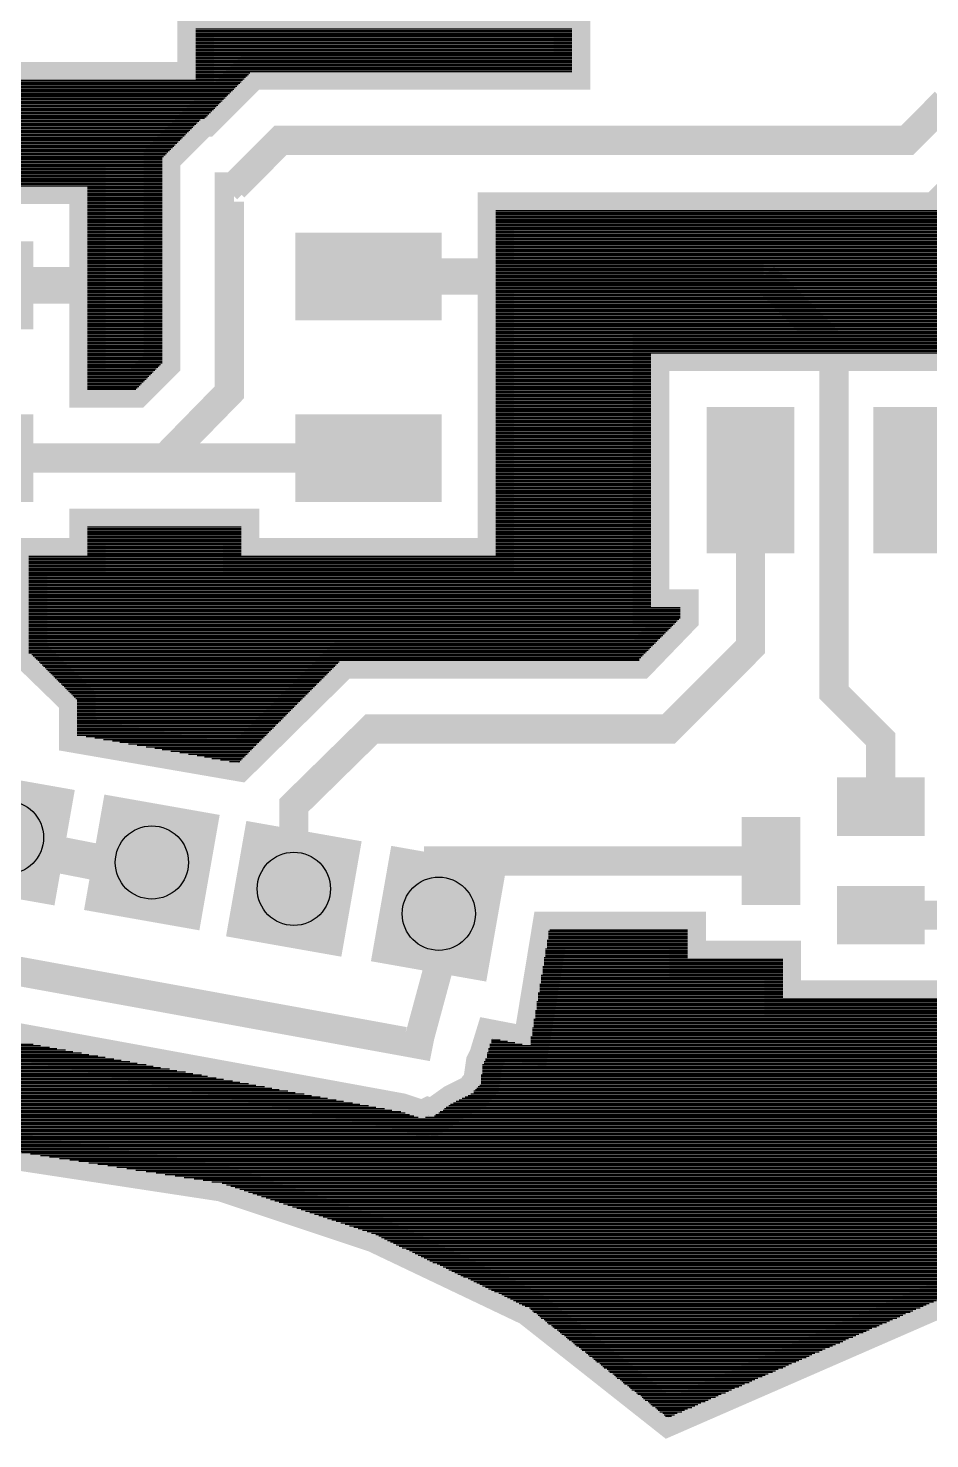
# Model space of a CAD drawing. Extents: x -0.98 to 0.98, y -0.97 to 0.97.
# Drawn here: x -0.12 to 0.495, y -0.971 to -0.009 of the extents above; entities that cross this region are included whole.
import ezdxf

# ---------------------------------------------------------------- set-up
doc = ezdxf.new("R2010")
doc.units = 0
doc.layers.get('0').update_dxf_attribs({"linetype": 'CONTINUOUS'})

# ---------------------------------------------------------------- blocks, each defined once
blk = doc.blocks.new('RPAD')
blk.add_trace([(-0.5, -0.5), (-0.5, 0.5), (0.5, -0.5), (0.5, 0.5)])

msp = doc.modelspace()

# ---------------------------------------------------------------- linework, layer by layer
for points, const_width in [([(-0.152, -0.772), (0.012, -0.797), (0.117, -0.832), (0.222, -0.882), (0.317, -0.957), (0.512, -0.872), (0.657, -0.772), (0.757, -0.677), (0.857, -0.552), (0.932, -0.407), (0.962, -0.327), (0.967, 0.372), (0.907, 0.507), (0.842, 0.622), (0.772, 0.712), (0.672, 0.802), (0.592, 0.867), (0.497, 0.927), (0.422, 0.957), (0.332, 0.882), (0.222, 0.792), (0.092, 0.717), (-0.052, 0.652), (-0.192, 0.602)], 0.025), ([(0.967, 0.372), (0.967, -0.326), (0.945, -0.382), (0.921, -0.436), (0.894, -0.488), (0.864, -0.539), (0.832, -0.587), (0.797, -0.633), (0.76, -0.676), (0.72, -0.717), (0.678, -0.756), (0.633, -0.793), (0.586, -0.826), (0.537, -0.858), (0.486, -0.886), (0.433, -0.912), (0.379, -0.935), (0.322, -0.955)], 0.008), ([(-0.254, -0.116), (-0.08, -0.116), (-0.08, -0.255), (-0.047, -0.255), (-0.029, -0.237), (-0.029, -0.097), (-0.002, -0.07), (0, -0.07), (0.032, -0.038), (0.251, -0.038), (0.251, 0), (-0.006, 0), (-0.006, -0.044), (-0.138, -0.044)], 0.025), ([(0.506, -0.059), (0.48, -0.085), (0.052, -0.085), (0.02, -0.117)], 0.02), ([(0.553, -0.079), (0.5, -0.133), (0.199, -0.133), (0.199, -0.369), (0.025, -0.369), (0.025, -0.349), (-0.08, -0.349), (-0.08, -0.369), (-0.12, -0.369), (-0.12, -0.435), (-0.087, -0.467), (-0.087, -0.491), (0.023, -0.51), (0.094, -0.44), (0.297, -0.44), (0.325, -0.411), (0.325, -0.404), (0.305, -0.404), (0.305, -0.23), (0.554, -0.23)], 0.025), ([(0.017, -0.12), (0.017, -0.117), (0.02, -0.117)], 0.02), ([(0.017, -0.12), (0.017, -0.172)], 0.02), ([(0.017, -0.12), (0.02, -0.117)], 0.015), ([(0.017, -0.172), (0.017, -0.237)], 0.02), ([(-0.08, -0.184), (-0.167, -0.184)], 0.025), ([(0.199, -0.178), (0.112, -0.178)], 0.025), ([(0.382, -0.178), (0.342, -0.178), (0.342, -0.178), (0.112, -0.178), (0.112, -0.178)], 0.02), ([(0.43, -0.249), (0.43, -0.226), (0.382, -0.178)], 0.02), ([(0.017, -0.242), (0.017, -0.237)], 0.02), ([(0.017, -0.242), (0.017, -0.257), (-0.027, -0.302)], 0.02), ([(0.43, -0.249), (0.43, -0.462), (0.462, -0.494), (0.462, -0.54)], 0.02), ([(-0.167, -0.302), (-0.027, -0.302)], 0.02), ([(0.112, -0.302), (0.077, -0.302), (-0.027, -0.302)], 0.02), ([(0.061, -0.596), (0.061, -0.539), (0.114, -0.487), (0.317, -0.487), (0.373, -0.431), (0.373, -0.317)], 0.02), ([(0.487, -0.317), (0.556, -0.317), (0.598, -0.359), (0.598, -0.556), (0.543, -0.611), (0.543, -0.614), (0.462, -0.614), (0.462, -0.614)], 0.02), ([(-0.135, -0.561), (-0.129, -0.567), (-0.052, -0.582), (-0.04, -0.576), (-0.036, -0.578)], 0.025), ([(-0.036, -0.578), (-0.036, -0.578)], 0.02), ([(0.16, -0.613), (0.16, -0.613), (0.16, -0.613), (0.17, -0.613), (0.17, -0.613), (0.16, -0.613), (0.16, -0.613), (0.16, -0.577), (0.387, -0.577)], 0.02), ([(-0.277, -0.625), (0.146, -0.702), (0.147, -0.697), (0.16, -0.649), (0.16, -0.613)], 0.02), ([(0.529, -0.671), (0.395, -0.671), (0.395, -0.644), (0.33, -0.644), (0.33, -0.624), (0.236, -0.624), (0.223, -0.703), (0.197, -0.698), (0.193, -0.711), (0.191, -0.715), (0.189, -0.729), (0.186, -0.732), (0.184, -0.735), (0.17, -0.742), (0.156, -0.752), (0.153, -0.751), (0.149, -0.753), (0.134, -0.748), (-0.287, -0.671)], 0.025), ([(0.321, -0.955), (0.269, -0.914), (0.213, -0.878), (0.153, -0.847), (0.122, -0.833), (0.09, -0.821), (0.057, -0.81), (0.024, -0.8), (-0.01, -0.792), (-0.044, -0.785), (-0.079, -0.78), (-0.115, -0.776), (-0.151, -0.774), (-0.188, -0.773)], 0.008)]:
    msp.add_lwpolyline(points, dxfattribs=dict(const_width=const_width))
for points in [[(-0.006, -0.009), (0.251, -0.009)], [(-0.006, -0.01), (0.251, -0.01)], [(-0.006, -0.011), (0.251, -0.011)], [(-0.006, -0.012), (0.251, -0.012)], [(-0.006, -0.013), (0.251, -0.013)], [(-0.006, -0.014), (0.251, -0.014)], [(-0.006, -0.015), (0.251, -0.015)], [(-0.006, -0.016), (0.251, -0.016)], [(-0.006, -0.017), (0.251, -0.017)], [(-0.006, -0.018), (0.251, -0.018)], [(-0.006, -0.019), (0.251, -0.019)], [(-0.006, -0.02), (0.251, -0.02)], [(-0.006, -0.021), (0.251, -0.021)], [(-0.006, -0.022), (0.251, -0.022)], [(-0.006, -0.023), (0.251, -0.023)], [(-0.006, -0.024), (0.251, -0.024)], [(-0.006, -0.025), (0.251, -0.025)], [(-0.006, -0.026), (0.251, -0.026)], [(-0.006, -0.027), (0.251, -0.027)], [(-0.006, -0.028), (0.251, -0.028)], [(-0.006, -0.029), (0.251, -0.029)], [(-0.006, -0.03), (0.251, -0.03)], [(-0.006, -0.031), (0.251, -0.031)], [(-0.006, -0.032), (0.251, -0.032)], [(-0.006, -0.033), (0.251, -0.033)], [(-0.006, -0.034), (0.251, -0.034)], [(-0.006, -0.035), (0.251, -0.035)], [(-0.006, -0.036), (0.251, -0.036)], [(-0.006, -0.037), (0.251, -0.037)], [(-0.006, -0.038), (0.251, -0.038)], [(-0.644, -0.044), (0.026, -0.044)], [(-0.643, -0.045), (0.025, -0.045)], [(-0.642, -0.046), (0.024, -0.046)], [(-0.641, -0.047), (0.023, -0.047)], [(-0.64, -0.048), (0.022, -0.048)], [(-0.006, -0.039), (0.031, -0.039)], [(-0.006, -0.04), (0.03, -0.04)], [(-0.006, -0.041), (0.029, -0.041)], [(-0.006, -0.042), (0.028, -0.042)], [(-0.006, -0.043), (0.027, -0.043)], [(-0.639, -0.049), (0.021, -0.049)], [(-0.638, -0.05), (0.02, -0.05)], [(-0.637, -0.051), (0.019, -0.051)], [(-0.636, -0.052), (0.018, -0.052)], [(-0.635, -0.053), (0.017, -0.053)], [(-0.634, -0.054), (0.016, -0.054)], [(-0.633, -0.055), (0.015, -0.055)], [(-0.632, -0.056), (0.014, -0.056)], [(-0.631, -0.057), (0.013, -0.057)], [(-0.63, -0.058), (0.012, -0.058)], [(-0.629, -0.059), (0.011, -0.059)], [(-0.628, -0.06), (0.01, -0.06)], [(-0.627, -0.061), (0.009, -0.061)], [(-0.626, -0.062), (0.008, -0.062)], [(-0.625, -0.063), (0.007, -0.063)], [(-0.624, -0.064), (0.006, -0.064)], [(-0.623, -0.065), (0.005, -0.065)], [(-0.622, -0.066), (0.004, -0.066)], [(-0.621, -0.067), (0.003, -0.067)], [(-0.62, -0.068), (0.002, -0.068)], [(-0.619, -0.069), (0.001, -0.069)], [(-0.618, -0.07), (0, -0.07)], [(-0.617, -0.071), (-0.003, -0.071)], [(-0.616, -0.072), (-0.004, -0.072)], [(-0.615, -0.073), (-0.005, -0.073)], [(-0.614, -0.074), (-0.006, -0.074)], [(-0.613, -0.075), (-0.007, -0.075)], [(-0.612, -0.076), (-0.008, -0.076)], [(-0.611, -0.077), (-0.009, -0.077)], [(-0.61, -0.078), (-0.01, -0.078)], [(-0.609, -0.079), (-0.011, -0.079)], [(-0.608, -0.08), (-0.012, -0.08)], [(-0.607, -0.081), (-0.013, -0.081)], [(-0.607, -0.082), (-0.014, -0.082)], [(-0.606, -0.083), (-0.015, -0.083)], [(-0.606, -0.084), (-0.016, -0.084)], [(-0.605, -0.085), (-0.017, -0.085)], [(-0.605, -0.086), (-0.018, -0.086)], [(-0.604, -0.087), (-0.019, -0.087)], [(-0.604, -0.088), (-0.02, -0.088)], [(-0.603, -0.089), (-0.021, -0.089)], [(-0.603, -0.09), (-0.022, -0.09)], [(-0.603, -0.091), (-0.023, -0.091)], [(-0.602, -0.092), (-0.024, -0.092)], [(-0.602, -0.093), (-0.025, -0.093)], [(-0.601, -0.094), (-0.026, -0.094)], [(-0.601, -0.095), (-0.027, -0.095)], [(-0.6, -0.096), (-0.028, -0.096)], [(-0.6, -0.097), (-0.029, -0.097)], [(-0.599, -0.098), (-0.029, -0.098)], [(-0.599, -0.099), (-0.029, -0.099)], [(-0.599, -0.1), (-0.029, -0.1)], [(-0.598, -0.101), (-0.029, -0.101)], [(-0.598, -0.102), (-0.029, -0.102)], [(-0.597, -0.103), (-0.029, -0.103)], [(-0.597, -0.104), (-0.029, -0.104)], [(-0.596, -0.105), (-0.029, -0.105)], [(-0.596, -0.106), (-0.029, -0.106)], [(-0.595, -0.107), (-0.029, -0.107)], [(-0.595, -0.108), (-0.029, -0.108)], [(-0.595, -0.109), (-0.029, -0.109)], [(-0.594, -0.11), (-0.029, -0.11)], [(-0.594, -0.111), (-0.029, -0.111)], [(-0.593, -0.112), (-0.029, -0.112)], [(-0.593, -0.113), (-0.029, -0.113)], [(-0.592, -0.114), (-0.029, -0.114)], [(-0.592, -0.115), (-0.029, -0.115)], [(-0.591, -0.116), (-0.029, -0.116)], [(-0.08, -0.117), (-0.029, -0.117)], [(-0.08, -0.118), (-0.029, -0.118)], [(-0.08, -0.119), (-0.029, -0.119)], [(-0.08, -0.12), (-0.029, -0.12)], [(-0.08, -0.121), (-0.029, -0.121)], [(-0.08, -0.122), (-0.029, -0.122)], [(-0.08, -0.123), (-0.029, -0.123)], [(-0.08, -0.124), (-0.029, -0.124)], [(-0.08, -0.125), (-0.029, -0.125)], [(-0.08, -0.126), (-0.029, -0.126)], [(-0.08, -0.127), (-0.029, -0.127)], [(-0.08, -0.128), (-0.029, -0.128)], [(-0.08, -0.129), (-0.029, -0.129)], [(-0.08, -0.13), (-0.029, -0.13)], [(-0.08, -0.131), (-0.029, -0.131)], [(-0.08, -0.132), (-0.029, -0.132)], [(-0.08, -0.133), (-0.029, -0.133)], [(-0.08, -0.134), (-0.029, -0.134)], [(0.199, -0.133), (0.963, -0.133)], [(0.199, -0.134), (0.963, -0.134)], [(-0.08, -0.135), (-0.029, -0.135)], [(-0.08, -0.136), (-0.029, -0.136)], [(-0.08, -0.137), (-0.029, -0.137)], [(-0.08, -0.138), (-0.029, -0.138)], [(-0.08, -0.139), (-0.029, -0.139)], [(-0.08, -0.14), (-0.029, -0.14)], [(-0.08, -0.141), (-0.029, -0.141)], [(-0.08, -0.142), (-0.029, -0.142)], [(-0.08, -0.143), (-0.029, -0.143)], [(-0.08, -0.144), (-0.029, -0.144)], [(0.199, -0.135), (0.963, -0.135)], [(0.199, -0.136), (0.963, -0.136)], [(0.199, -0.137), (0.963, -0.137)], [(0.199, -0.138), (0.963, -0.138)], [(0.199, -0.139), (0.963, -0.139)], [(0.199, -0.14), (0.963, -0.14)], [(0.199, -0.141), (0.963, -0.141)], [(0.199, -0.142), (0.963, -0.142)], [(0.199, -0.143), (0.963, -0.143)], [(0.199, -0.144), (0.963, -0.144)], [(-0.08, -0.145), (-0.029, -0.145)], [(-0.08, -0.146), (-0.029, -0.146)], [(-0.08, -0.147), (-0.029, -0.147)], [(-0.08, -0.148), (-0.029, -0.148)], [(-0.08, -0.149), (-0.029, -0.149)], [(-0.08, -0.15), (-0.029, -0.15)], [(-0.08, -0.151), (-0.029, -0.151)], [(-0.08, -0.152), (-0.029, -0.152)], [(-0.08, -0.153), (-0.029, -0.153)], [(-0.08, -0.154), (-0.029, -0.154)], [(0.199, -0.145), (0.963, -0.145)], [(0.199, -0.146), (0.963, -0.146)], [(0.199, -0.147), (0.963, -0.147)], [(0.199, -0.148), (0.963, -0.148)], [(0.199, -0.149), (0.963, -0.149)], [(0.199, -0.15), (0.963, -0.15)], [(0.199, -0.151), (0.963, -0.151)], [(0.199, -0.152), (0.963, -0.152)], [(0.199, -0.153), (0.963, -0.153)], [(0.199, -0.154), (0.963, -0.154)], [(-0.08, -0.155), (-0.029, -0.155)], [(-0.08, -0.156), (-0.029, -0.156)], [(-0.08, -0.157), (-0.029, -0.157)], [(-0.08, -0.158), (-0.029, -0.158)], [(-0.08, -0.159), (-0.029, -0.159)], [(-0.08, -0.16), (-0.029, -0.16)], [(-0.08, -0.161), (-0.029, -0.161)], [(-0.08, -0.162), (-0.029, -0.162)], [(-0.08, -0.163), (-0.029, -0.163)], [(0.199, -0.155), (0.963, -0.155)], [(0.199, -0.156), (0.963, -0.156)], [(0.199, -0.157), (0.963, -0.157)], [(0.199, -0.158), (0.963, -0.158)], [(0.199, -0.159), (0.963, -0.159)], [(0.199, -0.16), (0.963, -0.16)], [(0.199, -0.161), (0.963, -0.161)], [(0.199, -0.162), (0.963, -0.162)], [(0.199, -0.163), (0.963, -0.163)], [(-0.08, -0.164), (-0.029, -0.164)], [(-0.08, -0.165), (-0.029, -0.165)], [(-0.08, -0.166), (-0.029, -0.166)], [(-0.08, -0.167), (-0.029, -0.167)], [(-0.08, -0.168), (-0.029, -0.168)], [(-0.08, -0.169), (-0.029, -0.169)], [(-0.08, -0.17), (-0.029, -0.17)], [(-0.08, -0.171), (-0.029, -0.171)], [(-0.08, -0.172), (-0.029, -0.172)], [(-0.08, -0.173), (-0.029, -0.173)], [(0.199, -0.164), (0.963, -0.164)], [(0.199, -0.165), (0.963, -0.165)], [(0.199, -0.166), (0.963, -0.166)], [(0.199, -0.167), (0.963, -0.167)], [(0.199, -0.168), (0.963, -0.168)], [(0.199, -0.169), (0.963, -0.169)], [(0.199, -0.17), (0.963, -0.17)], [(0.199, -0.171), (0.963, -0.171)], [(0.199, -0.172), (0.963, -0.172)], [(0.199, -0.173), (0.963, -0.173)], [(-0.08, -0.174), (-0.029, -0.174)], [(-0.08, -0.175), (-0.029, -0.175)], [(-0.08, -0.176), (-0.029, -0.176)], [(-0.08, -0.177), (-0.029, -0.177)], [(-0.08, -0.178), (-0.029, -0.178)], [(-0.08, -0.179), (-0.029, -0.179)], [(-0.08, -0.18), (-0.029, -0.18)], [(-0.08, -0.181), (-0.029, -0.181)], [(-0.08, -0.182), (-0.029, -0.182)], [(0.199, -0.174), (0.963, -0.174)], [(0.199, -0.175), (0.963, -0.175)], [(0.199, -0.176), (0.963, -0.176)], [(0.199, -0.177), (0.963, -0.177)], [(0.199, -0.178), (0.963, -0.178)], [(0.199, -0.179), (0.963, -0.179)], [(0.199, -0.18), (0.963, -0.18)], [(0.199, -0.181), (0.963, -0.181)], [(0.199, -0.182), (0.963, -0.182)], [(-0.08, -0.183), (-0.029, -0.183)], [(-0.08, -0.184), (-0.029, -0.184)], [(-0.08, -0.185), (-0.029, -0.185)], [(-0.08, -0.186), (-0.029, -0.186)], [(-0.08, -0.187), (-0.029, -0.187)], [(-0.08, -0.188), (-0.029, -0.188)], [(-0.08, -0.189), (-0.029, -0.189)], [(-0.08, -0.19), (-0.029, -0.19)], [(-0.08, -0.191), (-0.029, -0.191)], [(-0.08, -0.192), (-0.029, -0.192)], [(0.199, -0.183), (0.963, -0.183)], [(0.199, -0.184), (0.963, -0.184)], [(0.199, -0.185), (0.963, -0.185)], [(0.199, -0.186), (0.963, -0.186)], [(0.199, -0.187), (0.963, -0.187)], [(0.199, -0.188), (0.962, -0.188)], [(0.199, -0.189), (0.962, -0.189)], [(0.199, -0.19), (0.962, -0.19)], [(0.199, -0.191), (0.962, -0.191)], [(0.199, -0.192), (0.962, -0.192)], [(-0.08, -0.193), (-0.029, -0.193)], [(-0.08, -0.194), (-0.029, -0.194)], [(-0.08, -0.195), (-0.029, -0.195)], [(-0.08, -0.196), (-0.029, -0.196)], [(-0.08, -0.197), (-0.029, -0.197)], [(-0.08, -0.198), (-0.029, -0.198)], [(-0.08, -0.199), (-0.029, -0.199)], [(-0.08, -0.2), (-0.029, -0.2)], [(-0.08, -0.201), (-0.029, -0.201)], [(-0.08, -0.202), (-0.029, -0.202)], [(0.199, -0.193), (0.962, -0.193)], [(0.199, -0.194), (0.962, -0.194)], [(0.199, -0.195), (0.962, -0.195)], [(0.199, -0.196), (0.962, -0.196)], [(0.199, -0.197), (0.962, -0.197)], [(0.199, -0.198), (0.962, -0.198)], [(0.199, -0.199), (0.962, -0.199)], [(0.199, -0.2), (0.962, -0.2)], [(0.199, -0.201), (0.962, -0.201)], [(0.199, -0.202), (0.962, -0.202)], [(-0.08, -0.203), (-0.029, -0.203)], [(-0.08, -0.204), (-0.029, -0.204)], [(-0.08, -0.205), (-0.029, -0.205)], [(-0.08, -0.206), (-0.029, -0.206)], [(-0.08, -0.207), (-0.029, -0.207)], [(-0.08, -0.208), (-0.029, -0.208)], [(-0.08, -0.209), (-0.029, -0.209)], [(-0.08, -0.21), (-0.029, -0.21)], [(-0.08, -0.211), (-0.029, -0.211)], [(0.199, -0.203), (0.962, -0.203)], [(0.199, -0.204), (0.962, -0.204)], [(0.199, -0.205), (0.962, -0.205)], [(0.199, -0.206), (0.962, -0.206)], [(0.199, -0.207), (0.962, -0.207)], [(0.199, -0.208), (0.962, -0.208)], [(0.199, -0.209), (0.962, -0.209)], [(0.199, -0.21), (0.962, -0.21)], [(0.199, -0.211), (0.962, -0.211)], [(-0.08, -0.212), (-0.029, -0.212)], [(-0.08, -0.213), (-0.029, -0.213)], [(-0.08, -0.214), (-0.029, -0.214)], [(-0.08, -0.215), (-0.029, -0.215)], [(-0.08, -0.216), (-0.029, -0.216)], [(-0.08, -0.217), (-0.029, -0.217)], [(-0.08, -0.218), (-0.029, -0.218)], [(-0.08, -0.219), (-0.029, -0.219)], [(-0.08, -0.22), (-0.029, -0.22)], [(-0.08, -0.221), (-0.029, -0.221)], [(0.199, -0.212), (0.962, -0.212)], [(0.199, -0.213), (0.962, -0.213)], [(0.199, -0.214), (0.962, -0.214)], [(0.199, -0.215), (0.962, -0.215)], [(0.199, -0.216), (0.962, -0.216)], [(0.199, -0.217), (0.962, -0.217)], [(0.199, -0.218), (0.962, -0.218)], [(0.199, -0.219), (0.962, -0.219)], [(0.199, -0.22), (0.962, -0.22)], [(0.199, -0.221), (0.962, -0.221)], [(-0.08, -0.222), (-0.029, -0.222)], [(-0.08, -0.223), (-0.029, -0.223)], [(-0.08, -0.224), (-0.029, -0.224)], [(-0.08, -0.225), (-0.029, -0.225)], [(-0.08, -0.226), (-0.029, -0.226)], [(-0.08, -0.227), (-0.029, -0.227)], [(-0.08, -0.228), (-0.029, -0.228)], [(-0.08, -0.229), (-0.029, -0.229)], [(-0.08, -0.23), (-0.029, -0.23)], [(-0.08, -0.231), (-0.029, -0.231)], [(0.199, -0.222), (0.962, -0.222)], [(0.199, -0.223), (0.962, -0.223)], [(0.199, -0.224), (0.962, -0.224)], [(0.199, -0.225), (0.962, -0.225)], [(0.199, -0.226), (0.962, -0.226)], [(0.199, -0.227), (0.962, -0.227)], [(0.199, -0.228), (0.962, -0.228)], [(0.199, -0.229), (0.962, -0.229)], [(0.199, -0.23), (0.962, -0.23)], [(0.199, -0.231), (0.305, -0.231)], [(-0.08, -0.232), (-0.029, -0.232)], [(-0.08, -0.233), (-0.029, -0.233)], [(-0.08, -0.234), (-0.029, -0.234)], [(-0.08, -0.235), (-0.029, -0.235)], [(-0.08, -0.236), (-0.029, -0.236)], [(-0.08, -0.237), (-0.029, -0.237)], [(-0.08, -0.238), (-0.03, -0.238)], [(-0.08, -0.239), (-0.031, -0.239)], [(-0.08, -0.24), (-0.032, -0.24)], [(0.199, -0.232), (0.305, -0.232)], [(0.199, -0.233), (0.305, -0.233)], [(0.199, -0.234), (0.305, -0.234)], [(0.199, -0.235), (0.305, -0.235)], [(0.199, -0.236), (0.305, -0.236)], [(0.199, -0.237), (0.305, -0.237)], [(0.199, -0.238), (0.305, -0.238)], [(0.199, -0.239), (0.305, -0.239)], [(0.199, -0.24), (0.305, -0.24)], [(-0.08, -0.241), (-0.033, -0.241)], [(-0.08, -0.242), (-0.034, -0.242)], [(-0.08, -0.243), (-0.035, -0.243)], [(-0.08, -0.244), (-0.036, -0.244)], [(-0.08, -0.245), (-0.037, -0.245)], [(-0.08, -0.246), (-0.038, -0.246)], [(-0.08, -0.247), (-0.039, -0.247)], [(-0.08, -0.248), (-0.04, -0.248)], [(-0.08, -0.249), (-0.041, -0.249)], [(-0.08, -0.25), (-0.042, -0.25)], [(0.199, -0.241), (0.305, -0.241)], [(0.199, -0.242), (0.305, -0.242)], [(0.199, -0.243), (0.305, -0.243)], [(0.199, -0.244), (0.305, -0.244)], [(0.199, -0.245), (0.305, -0.245)], [(0.199, -0.246), (0.305, -0.246)], [(0.199, -0.247), (0.305, -0.247)], [(0.199, -0.248), (0.305, -0.248)], [(0.199, -0.249), (0.305, -0.249)], [(0.199, -0.25), (0.305, -0.25)], [(-0.08, -0.251), (-0.043, -0.251)], [(-0.08, -0.252), (-0.044, -0.252)], [(-0.08, -0.253), (-0.045, -0.253)], [(-0.08, -0.254), (-0.046, -0.254)], [(-0.08, -0.255), (-0.047, -0.255)], [(0.199, -0.251), (0.305, -0.251)], [(0.199, -0.252), (0.305, -0.252)], [(0.199, -0.253), (0.305, -0.253)], [(0.199, -0.254), (0.305, -0.254)], [(0.199, -0.255), (0.305, -0.255)], [(0.199, -0.256), (0.305, -0.256)], [(0.199, -0.257), (0.305, -0.257)], [(0.199, -0.258), (0.305, -0.258)], [(0.199, -0.259), (0.305, -0.259)], [(0.199, -0.26), (0.305, -0.26)], [(0.199, -0.261), (0.305, -0.261)], [(0.199, -0.262), (0.305, -0.262)], [(0.199, -0.263), (0.305, -0.263)], [(0.199, -0.264), (0.305, -0.264)], [(0.199, -0.265), (0.305, -0.265)], [(0.199, -0.266), (0.305, -0.266)], [(0.199, -0.267), (0.305, -0.267)], [(0.199, -0.268), (0.305, -0.268)], [(0.199, -0.269), (0.305, -0.269)], [(0.199, -0.27), (0.305, -0.27)], [(0.199, -0.271), (0.305, -0.271)], [(0.199, -0.272), (0.305, -0.272)], [(0.199, -0.273), (0.305, -0.273)], [(0.199, -0.274), (0.305, -0.274)], [(0.199, -0.275), (0.305, -0.275)], [(0.199, -0.276), (0.305, -0.276)], [(0.199, -0.277), (0.305, -0.277)], [(0.199, -0.278), (0.305, -0.278)], [(0.199, -0.279), (0.305, -0.279)], [(0.199, -0.28), (0.305, -0.28)], [(0.199, -0.281), (0.305, -0.281)], [(0.199, -0.282), (0.305, -0.282)], [(0.199, -0.283), (0.305, -0.283)], [(0.199, -0.284), (0.305, -0.284)], [(0.199, -0.285), (0.305, -0.285)], [(0.199, -0.286), (0.305, -0.286)], [(0.199, -0.287), (0.305, -0.287)], [(0.199, -0.288), (0.305, -0.288)], [(0.199, -0.289), (0.305, -0.289)], [(0.199, -0.29), (0.305, -0.29)], [(0.199, -0.291), (0.305, -0.291)], [(0.199, -0.292), (0.305, -0.292)], [(0.199, -0.293), (0.305, -0.293)], [(0.199, -0.294), (0.305, -0.294)], [(0.199, -0.295), (0.305, -0.295)], [(0.199, -0.296), (0.305, -0.296)], [(0.199, -0.297), (0.305, -0.297)], [(0.199, -0.298), (0.305, -0.298)], [(0.199, -0.299), (0.305, -0.299)], [(0.199, -0.3), (0.305, -0.3)], [(0.199, -0.301), (0.305, -0.301)], [(0.199, -0.302), (0.305, -0.302)], [(0.199, -0.303), (0.305, -0.303)], [(0.199, -0.304), (0.305, -0.304)], [(0.199, -0.305), (0.305, -0.305)], [(0.199, -0.306), (0.305, -0.306)], [(0.199, -0.307), (0.305, -0.307)], [(0.199, -0.308), (0.305, -0.308)], [(0.199, -0.309), (0.305, -0.309)], [(0.199, -0.31), (0.305, -0.31)], [(0.199, -0.311), (0.305, -0.311)], [(0.199, -0.312), (0.305, -0.312)], [(0.199, -0.313), (0.305, -0.313)], [(0.199, -0.314), (0.305, -0.314)], [(0.199, -0.315), (0.305, -0.315)], [(0.199, -0.316), (0.305, -0.316)], [(0.199, -0.317), (0.305, -0.317)], [(0.199, -0.318), (0.305, -0.318)], [(0.199, -0.319), (0.305, -0.319)], [(0.199, -0.32), (0.305, -0.32)], [(0.199, -0.321), (0.305, -0.321)], [(0.199, -0.322), (0.305, -0.322)], [(0.199, -0.323), (0.305, -0.323)], [(0.199, -0.324), (0.305, -0.324)], [(0.199, -0.325), (0.305, -0.325)], [(0.199, -0.326), (0.305, -0.326)], [(0.199, -0.327), (0.305, -0.327)], [(0.199, -0.328), (0.305, -0.328)], [(0.199, -0.329), (0.305, -0.329)], [(0.199, -0.33), (0.305, -0.33)], [(0.199, -0.331), (0.305, -0.331)], [(0.199, -0.332), (0.305, -0.332)], [(0.199, -0.333), (0.305, -0.333)], [(0.199, -0.334), (0.305, -0.334)], [(0.199, -0.335), (0.305, -0.335)], [(0.199, -0.336), (0.305, -0.336)], [(0.199, -0.337), (0.305, -0.337)], [(0.199, -0.338), (0.305, -0.338)], [(0.199, -0.339), (0.305, -0.339)], [(0.199, -0.34), (0.305, -0.34)], [(0.199, -0.341), (0.305, -0.341)], [(0.199, -0.342), (0.305, -0.342)], [(0.199, -0.343), (0.305, -0.343)], [(0.199, -0.344), (0.305, -0.344)], [(0.199, -0.345), (0.305, -0.345)], [(0.199, -0.346), (0.305, -0.346)], [(-0.08, -0.349), (0.025, -0.349)], [(-0.08, -0.35), (0.025, -0.35)], [(-0.08, -0.351), (0.025, -0.351)], [(-0.08, -0.352), (0.025, -0.352)], [(-0.08, -0.353), (0.025, -0.353)], [(-0.08, -0.354), (0.025, -0.354)], [(-0.08, -0.355), (0.025, -0.355)], [(-0.08, -0.356), (0.025, -0.356)], [(0.199, -0.347), (0.305, -0.347)], [(0.199, -0.348), (0.305, -0.348)], [(0.199, -0.349), (0.305, -0.349)], [(0.199, -0.35), (0.305, -0.35)], [(0.199, -0.351), (0.305, -0.351)], [(0.199, -0.352), (0.305, -0.352)], [(0.199, -0.353), (0.305, -0.353)], [(0.199, -0.354), (0.305, -0.354)], [(0.199, -0.355), (0.305, -0.355)], [(0.199, -0.356), (0.305, -0.356)], [(-0.08, -0.357), (0.025, -0.357)], [(-0.08, -0.358), (0.025, -0.358)], [(-0.08, -0.359), (0.025, -0.359)], [(-0.08, -0.36), (0.025, -0.36)], [(-0.08, -0.361), (0.025, -0.361)], [(-0.08, -0.362), (0.025, -0.362)], [(-0.08, -0.363), (0.025, -0.363)], [(-0.08, -0.364), (0.025, -0.364)], [(-0.08, -0.365), (0.025, -0.365)], [(0.199, -0.357), (0.305, -0.357)], [(0.199, -0.358), (0.305, -0.358)], [(0.199, -0.359), (0.305, -0.359)], [(0.199, -0.36), (0.305, -0.36)], [(0.199, -0.361), (0.305, -0.361)], [(0.199, -0.362), (0.305, -0.362)], [(0.199, -0.363), (0.305, -0.363)], [(0.199, -0.364), (0.305, -0.364)], [(0.199, -0.365), (0.305, -0.365)], [(-0.12, -0.369), (0.305, -0.369)], [(-0.12, -0.37), (0.305, -0.37)], [(-0.12, -0.371), (0.305, -0.371)], [(-0.12, -0.372), (0.305, -0.372)], [(-0.12, -0.373), (0.305, -0.373)], [(-0.12, -0.374), (0.305, -0.374)], [(-0.12, -0.375), (0.305, -0.375)], [(-0.08, -0.366), (0.025, -0.366)], [(-0.08, -0.367), (0.025, -0.367)], [(-0.08, -0.368), (0.025, -0.368)], [(0.199, -0.366), (0.305, -0.366)], [(0.199, -0.367), (0.305, -0.367)], [(0.199, -0.368), (0.305, -0.368)], [(-0.12, -0.376), (0.305, -0.376)], [(-0.12, -0.377), (0.305, -0.377)], [(-0.12, -0.378), (0.305, -0.378)], [(-0.12, -0.379), (0.305, -0.379)], [(-0.12, -0.38), (0.305, -0.38)], [(-0.12, -0.381), (0.305, -0.381)], [(-0.12, -0.382), (0.305, -0.382)], [(-0.12, -0.383), (0.305, -0.383)], [(-0.12, -0.384), (0.305, -0.384)], [(-0.12, -0.385), (0.305, -0.385)], [(-0.12, -0.386), (0.305, -0.386)], [(-0.12, -0.387), (0.305, -0.387)], [(-0.12, -0.388), (0.305, -0.388)], [(-0.12, -0.389), (0.305, -0.389)], [(-0.12, -0.39), (0.305, -0.39)], [(-0.12, -0.391), (0.305, -0.391)], [(-0.12, -0.392), (0.305, -0.392)], [(-0.12, -0.393), (0.305, -0.393)], [(-0.12, -0.394), (0.305, -0.394)], [(-0.12, -0.395), (0.305, -0.395)], [(-0.12, -0.396), (0.305, -0.396)], [(-0.12, -0.397), (0.305, -0.397)], [(-0.12, -0.398), (0.305, -0.398)], [(-0.12, -0.399), (0.305, -0.399)], [(-0.12, -0.4), (0.305, -0.4)], [(-0.12, -0.401), (0.305, -0.401)], [(-0.12, -0.402), (0.305, -0.402)], [(-0.12, -0.403), (0.305, -0.403)], [(-0.12, -0.404), (0.325, -0.404)], [(-0.12, -0.405), (0.325, -0.405)], [(-0.12, -0.406), (0.325, -0.406)], [(-0.12, -0.407), (0.325, -0.407)], [(-0.12, -0.408), (0.325, -0.408)], [(-0.12, -0.409), (0.325, -0.409)], [(-0.12, -0.41), (0.325, -0.41)], [(-0.12, -0.411), (0.325, -0.411)], [(-0.12, -0.412), (0.324, -0.412)], [(-0.12, -0.413), (0.323, -0.413)], [(-0.12, -0.414), (0.322, -0.414)], [(-0.12, -0.415), (0.321, -0.415)], [(-0.12, -0.416), (0.32, -0.416)], [(-0.12, -0.417), (0.319, -0.417)], [(-0.12, -0.418), (0.318, -0.418)], [(-0.12, -0.419), (0.317, -0.419)], [(-0.12, -0.42), (0.316, -0.42)], [(-0.12, -0.421), (0.315, -0.421)], [(-0.12, -0.422), (0.314, -0.422)], [(-0.12, -0.423), (0.313, -0.423)], [(-0.12, -0.424), (0.312, -0.424)], [(-0.12, -0.425), (0.311, -0.425)], [(-0.12, -0.426), (0.31, -0.426)], [(-0.12, -0.427), (0.309, -0.427)], [(-0.12, -0.428), (0.308, -0.428)], [(-0.12, -0.429), (0.307, -0.429)], [(-0.12, -0.43), (0.306, -0.43)], [(-0.12, -0.431), (0.305, -0.431)], [(-0.12, -0.432), (0.304, -0.432)], [(-0.12, -0.433), (0.303, -0.433)], [(-0.12, -0.434), (0.302, -0.434)], [(-0.12, -0.435), (0.301, -0.435)], [(-0.118, -0.436), (0.3, -0.436)], [(-0.117, -0.437), (0.299, -0.437)], [(-0.116, -0.438), (0.298, -0.438)], [(-0.115, -0.439), (0.297, -0.439)], [(-0.114, -0.44), (0.297, -0.44)], [(-0.113, -0.441), (0.092, -0.441)], [(-0.112, -0.442), (0.091, -0.442)], [(-0.111, -0.443), (0.09, -0.443)], [(-0.11, -0.444), (0.089, -0.444)], [(-0.109, -0.445), (0.088, -0.445)], [(-0.108, -0.446), (0.087, -0.446)], [(-0.107, -0.447), (0.086, -0.447)], [(-0.106, -0.448), (0.085, -0.448)], [(-0.105, -0.449), (0.084, -0.449)], [(-0.104, -0.45), (0.083, -0.45)], [(-0.103, -0.451), (0.082, -0.451)], [(-0.102, -0.452), (0.081, -0.452)], [(-0.101, -0.453), (0.08, -0.453)], [(-0.1, -0.454), (0.079, -0.454)], [(-0.099, -0.455), (0.078, -0.455)], [(-0.098, -0.456), (0.077, -0.456)], [(-0.097, -0.457), (0.076, -0.457)], [(-0.096, -0.458), (0.075, -0.458)], [(-0.095, -0.459), (0.074, -0.459)], [(-0.094, -0.46), (0.073, -0.46)], [(-0.093, -0.461), (0.072, -0.461)], [(-0.092, -0.462), (0.071, -0.462)], [(-0.091, -0.463), (0.07, -0.463)], [(-0.09, -0.464), (0.069, -0.464)], [(-0.089, -0.465), (0.068, -0.465)], [(-0.088, -0.466), (0.067, -0.466)], [(-0.087, -0.467), (0.066, -0.467)], [(-0.087, -0.468), (0.065, -0.468)], [(-0.087, -0.469), (0.064, -0.469)], [(-0.087, -0.47), (0.063, -0.47)], [(-0.087, -0.471), (0.062, -0.471)], [(-0.087, -0.472), (0.061, -0.472)], [(-0.087, -0.473), (0.06, -0.473)], [(-0.087, -0.474), (0.059, -0.474)], [(-0.087, -0.475), (0.058, -0.475)], [(-0.087, -0.476), (0.057, -0.476)], [(-0.087, -0.477), (0.056, -0.477)], [(-0.087, -0.478), (0.055, -0.478)], [(-0.087, -0.479), (0.054, -0.479)], [(-0.087, -0.48), (0.053, -0.48)], [(-0.087, -0.481), (0.052, -0.481)], [(-0.087, -0.482), (0.051, -0.482)], [(-0.087, -0.483), (0.05, -0.483)], [(-0.087, -0.484), (0.049, -0.484)], [(-0.087, -0.485), (0.048, -0.485)], [(-0.087, -0.486), (0.047, -0.486)], [(-0.087, -0.487), (0.046, -0.487)], [(-0.087, -0.488), (0.045, -0.488)], [(-0.087, -0.489), (0.044, -0.489)], [(-0.087, -0.49), (0.043, -0.49)], [(-0.087, -0.491), (0.042, -0.491)], [(-0.081, -0.492), (0.041, -0.492)], [(-0.075, -0.493), (0.04, -0.493)], [(-0.069, -0.494), (0.039, -0.494)], [(-0.063, -0.495), (0.038, -0.495)], [(-0.058, -0.496), (0.037, -0.496)], [(-0.052, -0.497), (0.036, -0.497)], [(-0.046, -0.498), (0.035, -0.498)], [(-0.04, -0.499), (0.034, -0.499)], [(-0.034, -0.5), (0.033, -0.5)], [(-0.029, -0.501), (0.032, -0.501)], [(-0.023, -0.502), (0.031, -0.502)], [(-0.017, -0.503), (0.03, -0.503)], [(-0.011, -0.504), (0.029, -0.504)], [(-0.005, -0.505), (0.028, -0.505)], [(0, -0.506), (0.027, -0.506)], [(0.005, -0.507), (0.026, -0.507)], [(0.011, -0.508), (0.025, -0.508)], [(0.017, -0.509), (0.024, -0.509)], [(0.023, -0.51), (0.023, -0.51)], [(0.235, -0.625), (0.33, -0.625)], [(0.236, -0.624), (0.33, -0.624)], [(0.234, -0.631), (0.33, -0.631)], [(0.234, -0.632), (0.33, -0.632)], [(0.234, -0.633), (0.33, -0.633)], [(0.234, -0.634), (0.33, -0.634)], [(0.234, -0.635), (0.33, -0.635)], [(0.235, -0.626), (0.33, -0.626)], [(0.235, -0.627), (0.33, -0.627)], [(0.235, -0.628), (0.33, -0.628)], [(0.235, -0.629), (0.33, -0.629)], [(0.235, -0.63), (0.33, -0.63)], [(0.232, -0.643), (0.33, -0.643)], [(0.232, -0.644), (0.395, -0.644)], [(0.232, -0.645), (0.395, -0.645)], [(0.233, -0.637), (0.33, -0.637)], [(0.233, -0.638), (0.33, -0.638)], [(0.233, -0.639), (0.33, -0.639)], [(0.233, -0.64), (0.33, -0.64)], [(0.233, -0.641), (0.33, -0.641)], [(0.233, -0.642), (0.33, -0.642)], [(0.234, -0.636), (0.33, -0.636)], [(0.231, -0.649), (0.395, -0.649)], [(0.231, -0.65), (0.395, -0.65)], [(0.231, -0.651), (0.395, -0.651)], [(0.231, -0.652), (0.395, -0.652)], [(0.231, -0.653), (0.395, -0.653)], [(0.231, -0.654), (0.395, -0.654)], [(0.232, -0.646), (0.395, -0.646)], [(0.232, -0.647), (0.395, -0.647)], [(0.232, -0.648), (0.395, -0.648)], [(0.229, -0.661), (0.395, -0.661)], [(0.229, -0.662), (0.395, -0.662)], [(0.229, -0.663), (0.395, -0.663)], [(0.229, -0.664), (0.395, -0.664)], [(0.23, -0.655), (0.395, -0.655)], [(0.23, -0.656), (0.395, -0.656)], [(0.23, -0.657), (0.395, -0.657)], [(0.23, -0.658), (0.395, -0.658)], [(0.23, -0.659), (0.395, -0.659)], [(0.23, -0.66), (0.395, -0.66)], [(0.227, -0.673), (0.76, -0.673)], [(0.227, -0.674), (0.759, -0.674)], [(0.228, -0.667), (0.395, -0.667)], [(0.228, -0.668), (0.395, -0.668)], [(0.228, -0.669), (0.395, -0.669)], [(0.228, -0.67), (0.395, -0.67)], [(0.228, -0.671), (0.761, -0.671)], [(0.228, -0.672), (0.761, -0.672)], [(0.229, -0.665), (0.395, -0.665)], [(0.229, -0.666), (0.395, -0.666)], [(0.226, -0.679), (0.754, -0.679)], [(0.226, -0.68), (0.753, -0.68)], [(0.226, -0.681), (0.752, -0.681)], [(0.226, -0.682), (0.751, -0.682)], [(0.226, -0.683), (0.75, -0.683)], [(0.227, -0.675), (0.758, -0.675)], [(0.227, -0.676), (0.757, -0.676)], [(0.227, -0.677), (0.757, -0.677)], [(0.227, -0.678), (0.755, -0.678)], [(0.224, -0.691), (0.742, -0.691)], [(0.224, -0.692), (0.741, -0.692)], [(0.224, -0.693), (0.74, -0.693)], [(0.225, -0.685), (0.748, -0.685)], [(0.225, -0.686), (0.747, -0.686)], [(0.225, -0.687), (0.746, -0.687)], [(0.225, -0.688), (0.745, -0.688)], [(0.225, -0.689), (0.744, -0.689)], [(0.225, -0.69), (0.743, -0.69)], [(0.226, -0.684), (0.749, -0.684)], [(-0.743, -0.702), (-0.117, -0.702)], [(0.195, -0.702), (0.217, -0.702)], [(0.196, -0.699), (0.202, -0.699)], [(0.196, -0.7), (0.207, -0.7)], [(0.196, -0.701), (0.212, -0.701)], [(0.197, -0.698), (0.197, -0.698)], [(0.223, -0.697), (0.735, -0.697)], [(0.223, -0.698), (0.734, -0.698)], [(0.223, -0.699), (0.733, -0.699)], [(0.223, -0.7), (0.732, -0.7)], [(0.223, -0.701), (0.731, -0.701)], [(0.223, -0.702), (0.73, -0.702)], [(0.224, -0.694), (0.739, -0.694)], [(0.224, -0.695), (0.738, -0.695)], [(0.224, -0.696), (0.737, -0.696)], [(-0.743, -0.703), (-0.112, -0.703)], [(-0.742, -0.704), (-0.106, -0.704)], [(-0.741, -0.705), (-0.101, -0.705)], [(-0.74, -0.706), (-0.095, -0.706)], [(-0.739, -0.707), (-0.09, -0.707)], [(-0.739, -0.708), (-0.084, -0.708)], [(-0.738, -0.709), (-0.079, -0.709)], [(-0.737, -0.71), (-0.073, -0.71)], [(-0.736, -0.711), (-0.068, -0.711)], [(-0.735, -0.712), (-0.062, -0.712)], [(0.192, -0.712), (0.72, -0.712)], [(0.193, -0.708), (0.724, -0.708)], [(0.193, -0.709), (0.723, -0.709)], [(0.193, -0.71), (0.722, -0.71)], [(0.193, -0.711), (0.721, -0.711)], [(0.194, -0.705), (0.727, -0.705)], [(0.194, -0.706), (0.726, -0.706)], [(0.194, -0.707), (0.725, -0.707)], [(0.195, -0.703), (0.729, -0.703)], [(0.195, -0.704), (0.728, -0.704)], [(-0.735, -0.713), (-0.057, -0.713)], [(-0.734, -0.714), (-0.051, -0.714)], [(-0.733, -0.715), (-0.046, -0.715)], [(-0.732, -0.716), (-0.04, -0.716)], [(-0.732, -0.717), (-0.035, -0.717)], [(-0.73, -0.718), (-0.03, -0.718)], [(-0.729, -0.719), (-0.024, -0.719)], [(-0.728, -0.72), (-0.019, -0.72)], [(-0.727, -0.721), (-0.013, -0.721)], [(-0.726, -0.722), (-0.008, -0.722)], [(0.19, -0.716), (0.715, -0.716)], [(0.19, -0.717), (0.714, -0.717)], [(0.19, -0.718), (0.713, -0.718)], [(0.19, -0.719), (0.712, -0.719)], [(0.19, -0.72), (0.711, -0.72)], [(0.19, -0.721), (0.71, -0.721)], [(0.19, -0.722), (0.709, -0.722)], [(0.191, -0.714), (0.718, -0.714)], [(0.191, -0.715), (0.717, -0.715)], [(0.192, -0.713), (0.719, -0.713)], [(-0.724, -0.723), (-0.002, -0.723)], [(-0.723, -0.724), (0.002, -0.724)], [(-0.722, -0.725), (0.008, -0.725)], [(-0.721, -0.726), (0.013, -0.726)], [(-0.72, -0.727), (0.019, -0.727)], [(-0.718, -0.728), (0.024, -0.728)], [(-0.717, -0.729), (0.03, -0.729)], [(-0.716, -0.73), (0.035, -0.73)], [(-0.715, -0.731), (0.041, -0.731)], [(0.187, -0.731), (0.7, -0.731)], [(0.188, -0.73), (0.701, -0.73)], [(0.189, -0.723), (0.708, -0.723)], [(0.189, -0.724), (0.707, -0.724)], [(0.189, -0.725), (0.706, -0.725)], [(0.189, -0.726), (0.705, -0.726)], [(0.189, -0.727), (0.704, -0.727)], [(0.189, -0.728), (0.703, -0.728)], [(0.189, -0.729), (0.702, -0.729)], [(-0.714, -0.732), (0.046, -0.732)], [(-0.712, -0.733), (0.051, -0.733)], [(-0.711, -0.734), (0.057, -0.734)], [(-0.71, -0.735), (0.062, -0.735)], [(-0.709, -0.736), (0.068, -0.736)], [(-0.708, -0.737), (0.073, -0.737)], [(-0.706, -0.738), (0.079, -0.738)], [(-0.705, -0.739), (0.084, -0.739)], [(-0.704, -0.74), (0.09, -0.74)], [(-0.703, -0.741), (0.095, -0.741)], [(0.172, -0.741), (0.689, -0.741)], [(0.174, -0.74), (0.69, -0.74)], [(0.176, -0.739), (0.691, -0.739)], [(0.178, -0.738), (0.692, -0.738)], [(0.18, -0.737), (0.693, -0.737)], [(0.182, -0.736), (0.694, -0.736)], [(0.184, -0.734), (0.697, -0.734)], [(0.184, -0.735), (0.695, -0.735)], [(0.185, -0.733), (0.698, -0.733)], [(0.186, -0.732), (0.699, -0.732)], [(-0.702, -0.742), (0.101, -0.742)], [(-0.7, -0.743), (0.106, -0.743)], [(-0.699, -0.744), (0.112, -0.744)], [(-0.698, -0.745), (0.117, -0.745)], [(-0.697, -0.746), (0.123, -0.746)], [(-0.696, -0.747), (0.128, -0.747)], [(-0.694, -0.748), (0.134, -0.748)], [(-0.693, -0.749), (0.137, -0.749)], [(-0.692, -0.75), (0.14, -0.75)], [(-0.691, -0.751), (0.143, -0.751)], [(0.153, -0.751), (0.153, -0.751)], [(0.157, -0.751), (0.679, -0.751)], [(0.158, -0.75), (0.68, -0.75)], [(0.16, -0.749), (0.681, -0.749)], [(0.161, -0.748), (0.682, -0.748)], [(0.163, -0.747), (0.683, -0.747)], [(0.164, -0.746), (0.684, -0.746)], [(0.165, -0.745), (0.685, -0.745)], [(0.167, -0.744), (0.686, -0.744)], [(0.168, -0.743), (0.687, -0.743)], [(0.17, -0.742), (0.688, -0.742)], [(-0.69, -0.752), (0.146, -0.752)], [(-0.688, -0.753), (0.677, -0.753)], [(-0.687, -0.754), (0.675, -0.754)], [(-0.686, -0.755), (0.674, -0.755)], [(-0.685, -0.756), (0.673, -0.756)], [(-0.684, -0.757), (0.672, -0.757)], [(-0.682, -0.758), (0.671, -0.758)], [(-0.681, -0.759), (0.67, -0.759)], [(-0.68, -0.76), (0.669, -0.76)], [(0.151, -0.752), (0.678, -0.752)], [(-0.679, -0.761), (0.668, -0.761)], [(-0.678, -0.762), (0.667, -0.762)], [(-0.676, -0.763), (0.666, -0.763)], [(-0.675, -0.764), (0.665, -0.764)], [(-0.674, -0.765), (0.664, -0.765)], [(-0.673, -0.766), (0.663, -0.766)], [(-0.672, -0.767), (0.662, -0.767)], [(-0.67, -0.768), (0.661, -0.768)], [(-0.669, -0.769), (0.66, -0.769)], [(-0.668, -0.77), (0.659, -0.77)], [(-0.667, -0.771), (0.658, -0.771)], [(-0.666, -0.772), (0.657, -0.772)], [(-0.145, -0.773), (0.655, -0.773)], [(-0.138, -0.774), (0.654, -0.774)], [(-0.132, -0.775), (0.652, -0.775)], [(-0.125, -0.776), (0.651, -0.776)], [(-0.119, -0.777), (0.649, -0.777)], [(-0.112, -0.778), (0.648, -0.778)], [(-0.106, -0.779), (0.646, -0.779)], [(-0.099, -0.78), (0.645, -0.78)], [(-0.092, -0.781), (0.643, -0.781)], [(-0.086, -0.782), (0.642, -0.782)], [(-0.079, -0.783), (0.641, -0.783)], [(-0.073, -0.784), (0.639, -0.784)], [(-0.066, -0.785), (0.638, -0.785)], [(-0.06, -0.786), (0.636, -0.786)], [(-0.053, -0.787), (0.635, -0.787)], [(-0.047, -0.788), (0.633, -0.788)], [(-0.04, -0.789), (0.632, -0.789)], [(-0.033, -0.79), (0.63, -0.79)], [(-0.027, -0.791), (0.629, -0.791)], [(-0.02, -0.792), (0.628, -0.792)], [(-0.014, -0.793), (0.626, -0.793)], [(-0.007, -0.794), (0.625, -0.794)], [(-0.001, -0.795), (0.623, -0.795)], [(0.005, -0.796), (0.622, -0.796)], [(0.012, -0.797), (0.62, -0.797)], [(0.015, -0.798), (0.619, -0.798)], [(0.018, -0.799), (0.617, -0.799)], [(0.021, -0.8), (0.616, -0.8)], [(0.024, -0.801), (0.614, -0.801)], [(0.027, -0.802), (0.613, -0.802)], [(0.03, -0.803), (0.612, -0.803)], [(0.033, -0.804), (0.61, -0.804)], [(0.036, -0.805), (0.609, -0.805)], [(0.039, -0.806), (0.607, -0.806)], [(0.042, -0.807), (0.606, -0.807)], [(0.045, -0.808), (0.604, -0.808)], [(0.048, -0.809), (0.603, -0.809)], [(0.051, -0.81), (0.601, -0.81)], [(0.054, -0.811), (0.6, -0.811)], [(0.057, -0.812), (0.599, -0.812)], [(0.06, -0.813), (0.597, -0.813)], [(0.063, -0.814), (0.596, -0.814)], [(0.066, -0.815), (0.594, -0.815)], [(0.069, -0.816), (0.593, -0.816)], [(0.072, -0.817), (0.591, -0.817)], [(0.075, -0.818), (0.59, -0.818)], [(0.078, -0.819), (0.588, -0.819)], [(0.081, -0.82), (0.587, -0.82)], [(0.084, -0.821), (0.585, -0.821)], [(0.087, -0.822), (0.584, -0.822)], [(0.09, -0.823), (0.583, -0.823)], [(0.093, -0.824), (0.581, -0.824)], [(0.096, -0.825), (0.58, -0.825)], [(0.099, -0.826), (0.578, -0.826)], [(0.102, -0.827), (0.577, -0.827)], [(0.105, -0.828), (0.575, -0.828)], [(0.108, -0.829), (0.574, -0.829)], [(0.111, -0.83), (0.572, -0.83)], [(0.114, -0.831), (0.571, -0.831)], [(0.117, -0.832), (0.57, -0.832)], [(0.119, -0.833), (0.568, -0.833)], [(0.121, -0.834), (0.567, -0.834)], [(0.123, -0.835), (0.565, -0.835)], [(0.125, -0.836), (0.564, -0.836)], [(0.127, -0.837), (0.562, -0.837)], [(0.129, -0.838), (0.561, -0.838)], [(0.131, -0.839), (0.559, -0.839)], [(0.133, -0.84), (0.558, -0.84)], [(0.135, -0.841), (0.556, -0.841)], [(0.138, -0.842), (0.555, -0.842)], [(0.14, -0.843), (0.554, -0.843)], [(0.142, -0.844), (0.552, -0.844)], [(0.144, -0.845), (0.551, -0.845)], [(0.146, -0.846), (0.549, -0.846)], [(0.148, -0.847), (0.548, -0.847)], [(0.15, -0.848), (0.546, -0.848)], [(0.152, -0.849), (0.545, -0.849)], [(0.154, -0.85), (0.543, -0.85)], [(0.156, -0.851), (0.542, -0.851)], [(0.159, -0.852), (0.541, -0.852)], [(0.161, -0.853), (0.539, -0.853)], [(0.163, -0.854), (0.538, -0.854)], [(0.165, -0.855), (0.536, -0.855)], [(0.167, -0.856), (0.535, -0.856)], [(0.169, -0.857), (0.533, -0.857)], [(0.171, -0.858), (0.532, -0.858)], [(0.173, -0.859), (0.53, -0.859)], [(0.175, -0.86), (0.529, -0.86)], [(0.177, -0.861), (0.527, -0.861)], [(0.18, -0.862), (0.526, -0.862)], [(0.182, -0.863), (0.525, -0.863)], [(0.184, -0.864), (0.523, -0.864)], [(0.186, -0.865), (0.522, -0.865)], [(0.188, -0.866), (0.52, -0.866)], [(0.19, -0.867), (0.519, -0.867)], [(0.192, -0.868), (0.517, -0.868)], [(0.194, -0.869), (0.516, -0.869)], [(0.196, -0.87), (0.514, -0.87)], [(0.198, -0.871), (0.513, -0.871)], [(0.201, -0.872), (0.512, -0.872)], [(0.203, -0.873), (0.509, -0.873)], [(0.205, -0.874), (0.507, -0.874)], [(0.207, -0.875), (0.505, -0.875)], [(0.209, -0.876), (0.502, -0.876)], [(0.211, -0.877), (0.5, -0.877)], [(0.213, -0.878), (0.498, -0.878)], [(0.215, -0.879), (0.495, -0.879)], [(0.217, -0.88), (0.493, -0.88)], [(0.219, -0.881), (0.491, -0.881)], [(0.222, -0.882), (0.489, -0.882)], [(0.223, -0.883), (0.486, -0.883)], [(0.224, -0.884), (0.484, -0.884)], [(0.225, -0.885), (0.482, -0.885)], [(0.227, -0.886), (0.479, -0.886)], [(0.228, -0.887), (0.477, -0.887)], [(0.229, -0.888), (0.475, -0.888)], [(0.23, -0.889), (0.473, -0.889)], [(0.232, -0.89), (0.47, -0.89)], [(0.233, -0.891), (0.468, -0.891)], [(0.234, -0.892), (0.466, -0.892)], [(0.235, -0.893), (0.463, -0.893)], [(0.237, -0.894), (0.461, -0.894)], [(0.238, -0.895), (0.459, -0.895)], [(0.239, -0.896), (0.456, -0.896)], [(0.241, -0.897), (0.454, -0.897)], [(0.242, -0.898), (0.452, -0.898)], [(0.243, -0.899), (0.45, -0.899)], [(0.244, -0.9), (0.447, -0.9)], [(0.246, -0.901), (0.445, -0.901)], [(0.247, -0.902), (0.443, -0.902)], [(0.248, -0.903), (0.44, -0.903)], [(0.249, -0.904), (0.438, -0.904)], [(0.251, -0.905), (0.436, -0.905)], [(0.252, -0.906), (0.434, -0.906)], [(0.253, -0.907), (0.431, -0.907)], [(0.254, -0.908), (0.429, -0.908)], [(0.256, -0.909), (0.427, -0.909)], [(0.257, -0.91), (0.424, -0.91)], [(0.258, -0.911), (0.422, -0.911)], [(0.26, -0.912), (0.42, -0.912)], [(0.261, -0.913), (0.417, -0.913)], [(0.262, -0.914), (0.415, -0.914)], [(0.263, -0.915), (0.413, -0.915)], [(0.265, -0.916), (0.411, -0.916)], [(0.266, -0.917), (0.408, -0.917)], [(0.267, -0.918), (0.406, -0.918)], [(0.268, -0.919), (0.404, -0.919)], [(0.27, -0.92), (0.401, -0.92)], [(0.271, -0.921), (0.399, -0.921)], [(0.272, -0.922), (0.397, -0.922)], [(0.273, -0.923), (0.395, -0.923)], [(0.275, -0.924), (0.392, -0.924)], [(0.276, -0.925), (0.39, -0.925)], [(0.277, -0.926), (0.388, -0.926)], [(0.279, -0.927), (0.385, -0.927)], [(0.28, -0.928), (0.383, -0.928)], [(0.281, -0.929), (0.381, -0.929)], [(0.282, -0.93), (0.378, -0.93)], [(0.284, -0.931), (0.376, -0.931)], [(0.285, -0.932), (0.374, -0.932)], [(0.286, -0.933), (0.372, -0.933)], [(0.287, -0.934), (0.369, -0.934)], [(0.289, -0.935), (0.367, -0.935)], [(0.29, -0.936), (0.365, -0.936)], [(0.291, -0.937), (0.362, -0.937)], [(0.292, -0.938), (0.36, -0.938)], [(0.294, -0.939), (0.358, -0.939)], [(0.295, -0.94), (0.356, -0.94)], [(0.296, -0.941), (0.353, -0.941)], [(0.298, -0.942), (0.351, -0.942)], [(0.299, -0.943), (0.349, -0.943)], [(0.3, -0.944), (0.346, -0.944)], [(0.301, -0.945), (0.344, -0.945)], [(0.303, -0.946), (0.342, -0.946)], [(0.304, -0.947), (0.339, -0.947)], [(0.305, -0.948), (0.337, -0.948)], [(0.306, -0.949), (0.335, -0.949)], [(0.308, -0.95), (0.333, -0.95)], [(0.309, -0.951), (0.33, -0.951)], [(0.31, -0.952), (0.328, -0.952)], [(0.311, -0.953), (0.326, -0.953)], [(0.313, -0.954), (0.323, -0.954)], [(0.314, -0.955), (0.321, -0.955)], [(0.315, -0.956), (0.319, -0.956)], [(0.317, -0.957), (0.317, -0.957)]]:
    msp.add_lwpolyline(points)
for centre in [(-0.135, -0.561), (-0.036, -0.578), (0.061, -0.596), (0.16, -0.613)]:
    msp.add_circle(centre, 0.025)

# ---------------------------------------------------------------- block references
for p, xscale, yscale, rotation in [((-0.167, -0.184), 0.06, 0.1, -90), ((0.112, -0.178), 0.06, 0.1, -90), ((0.373, -0.317), 0.06, 0.1, -180), ((0.487, -0.317), 0.06, 0.1, -180), ((-0.167, -0.302), 0.06, 0.1, -90), ((0.112, -0.302), 0.06, 0.1, -90), ((-0.135, -0.561), 0.08, 0.08, -10), ((0.462, -0.54), 0.04, 0.06, -90), ((-0.036, -0.578), 0.08, 0.08, -10), ((0.061, -0.596), 0.08, 0.08, -10), ((0.16, -0.613), 0.08, 0.08, -10), ((0.462, -0.614), 0.04, 0.06, -90)]:
    msp.add_blockref('RPAD', p, dxfattribs=dict(xscale=xscale, yscale=yscale, rotation=rotation))
at = {"xscale": 0.04, "yscale": 0.06}
msp.add_blockref('RPAD', (0.387, -0.577), dxfattribs=at)

doc.saveas('drawing.dxf')
